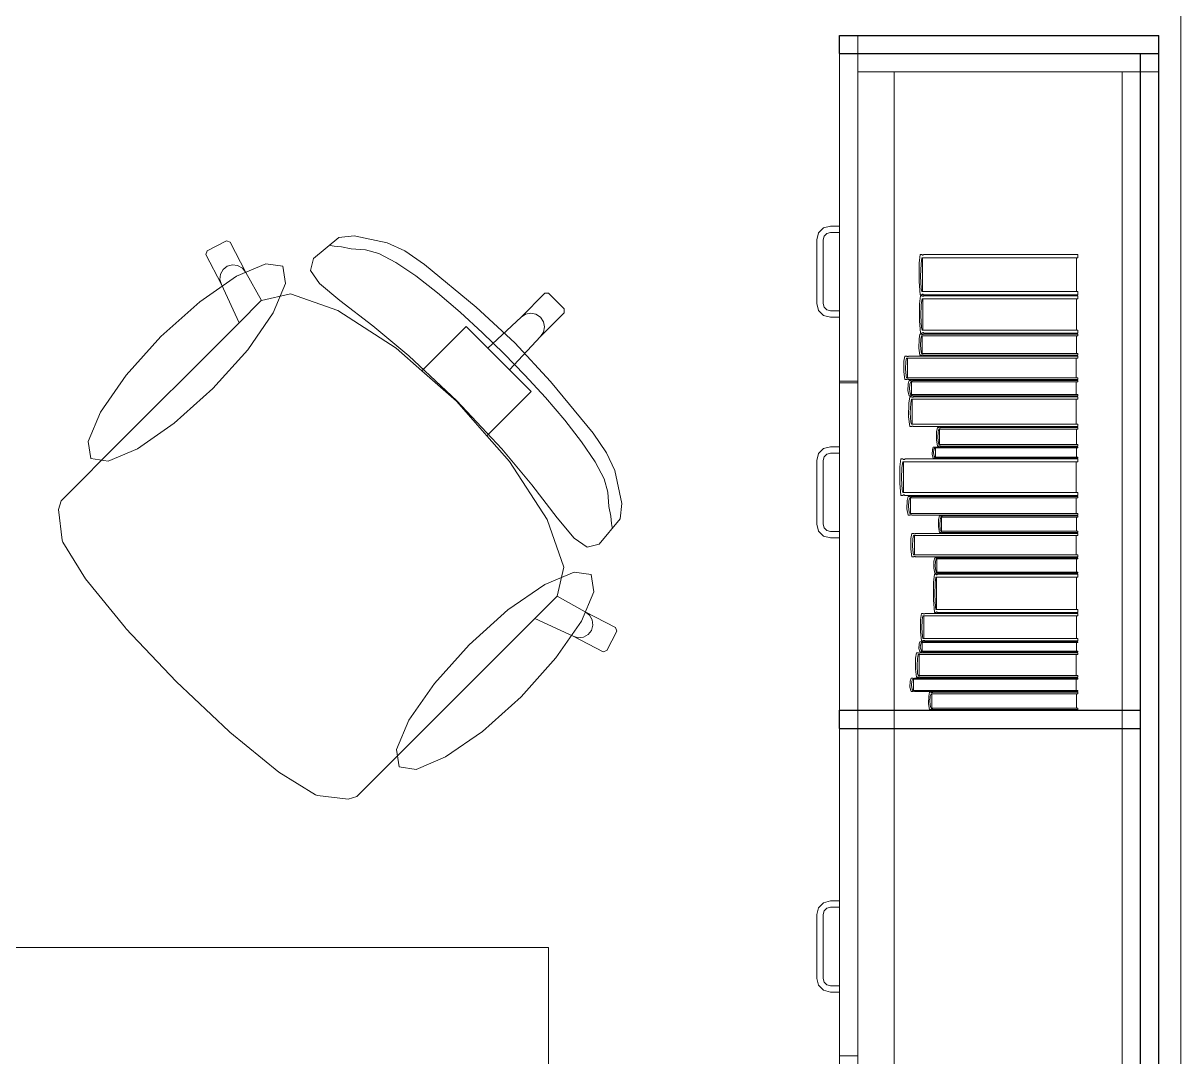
# Model space of a CAD drawing. Header units: inches. Extents: x -38 to 5698, y -33 to 92.
# Drawn here: x 210.85 to 212.12, y 8.672 to 9.805 of the extents above; entities that cross this region are included whole.
import ezdxf

# ---------------------------------------------------------------- set-up
doc = ezdxf.new("R2010")
doc.units = ezdxf.units.IN
doc.header["$MEASUREMENT"] = 0
doc.set_wipeout_variables(frame=1)
doc.linetypes.add('Wipeout_Contour', pattern=[1, 0, -1])
doc.layers.add('02 _ ARQ _ ZON _ Espacio.3D', color=7, linetype='Continuous')
doc.layers.add('Interior - Mobiliario', color=7, linetype='Continuous')

msp = doc.modelspace()

# ---------------------------------------------------------------- linework, layer by layer
at = {"layer": '02 _ ARQ _ ZON _ Espacio.3D', "color": 254, "linetype": 'Continuous', "lineweight": 0, "flags": 128}
msp.add_lwpolyline([(208.57, 16.1), (208.07, 16.1), (208.07, 17.35), (205.07, 17.35), (205.07, 6.45), (207.5227, 6.4503), (207.5227, 7.7), (207.7527, 7.7), (208.07, 7.7), (208.07, 8.1), (208.57, 8.1), (208.57, 7.2), (207.6661, 7.2), (207.6661, 6.45), (212.1198, 6.45), (212.1198, 7.7005), (212.1198, 17.3498), (208.97, 17.3498), (208.97, 16.9001), (208.57, 16.9)], close=True, dxfattribs=at)
at = {"layer": 'Interior - Mobiliario', "color": 175, "linetype": 'Continuous', "lineweight": 13}
for p, q in [((212.0756, 9.7719), (211.7656, 9.7719)), ((211.7656, 9.7719), (211.7656, 8.3119)), ((212.0756, 8.3119), (212.0756, 9.7719)), ((211.8056, 9.7519), (211.7656, 9.7519)), ((212.0556, 9.7519), (211.8056, 9.7519)), ((211.1966, 9.5704), (211.2134, 9.5723)), ((211.2134, 9.5723), (211.2495, 9.5645)), ((211.7206, 9.5679), (211.7226, 9.5754)), ((211.7226, 9.5754), (211.7281, 9.5809)), ((211.7286, 9.5719), (211.7276, 9.5679)), ((211.7281, 9.5809), (211.7356, 9.5829)), ((211.7316, 9.5748), (211.7286, 9.5719)), ((211.7356, 9.5759), (211.7316, 9.5748)), ((211.7356, 9.5829), (211.7456, 9.5829)), ((211.7456, 9.5759), (211.7356, 9.5759)), ((211.7456, 9.5829), (211.7456, 9.5759)), ((211.052, 9.5558), (211.0734, 9.5666)), ((211.0734, 9.5666), (211.0774, 9.5652)), ((211.0774, 9.5652), (211.0944, 9.5321)), ((211.1688, 9.5472), (211.1966, 9.5704)), ((211.1914, 9.5608), (211.1869, 9.5616)), ((211.1994, 9.56), (211.1914, 9.5608)), ((211.2102, 9.558), (211.1994, 9.56)), ((211.2495, 9.5645), (211.2688, 9.5556)), ((211.7206, 9.4979), (211.7206, 9.5679)), ((211.7276, 9.5679), (211.7276, 9.4979)), ((211.0507, 9.5517), (211.052, 9.5558)), ((211.0677, 9.5186), (211.0507, 9.5517)), ((211.1654, 9.5343), (211.1688, 9.5472)), ((211.2256, 9.5568), (211.2102, 9.558)), ((211.2403, 9.5529), (211.2256, 9.5568)), ((211.2591, 9.5429), (211.2403, 9.5529)), ((211.2688, 9.5556), (211.2905, 9.5407)), ((211.834, 9.5516), (211.833, 9.542)), ((211.8358, 9.5516), (211.834, 9.5516)), ((211.8349, 9.5415), (211.8357, 9.5481)), ((211.8357, 9.5481), (212.0069, 9.5481)), ((211.8359, 9.5515), (211.8358, 9.5516)), ((211.8361, 9.5512), (211.8359, 9.5515)), ((211.8364, 9.551), (211.8361, 9.5512)), ((211.8366, 9.5509), (211.8364, 9.551)), ((211.8365, 9.5481), (211.8365, 9.511)), ((211.8369, 9.5509), (211.8366, 9.5509)), ((211.8371, 9.551), (211.8369, 9.5509)), ((211.8374, 9.5512), (211.8371, 9.551)), ((211.8376, 9.5514), (211.8374, 9.5512)), ((211.8377, 9.5516), (211.8376, 9.5514)), ((212.0069, 9.5516), (211.8377, 9.5516)), ((212.0052, 9.511), (212.0052, 9.5481)), ((212.0069, 9.5481), (212.0069, 9.5516)), ((211.0667, 9.5301), (211.0696, 9.5352)), ((211.0696, 9.5352), (211.0742, 9.5388)), ((211.0742, 9.5388), (211.0798, 9.5404)), ((211.0798, 9.5404), (211.0856, 9.5396)), ((211.0856, 9.5396), (211.0908, 9.5368)), ((211.0908, 9.5368), (211.0944, 9.5321)), ((211.1754, 9.52), (211.1654, 9.5343)), ((211.281, 9.5281), (211.2591, 9.5429)), ((211.2905, 9.5407), (211.3472, 9.4938)), ((211.833, 9.542), (211.8328, 9.5222)), ((211.8344, 9.5279), (211.8349, 9.5415)), ((211.0661, 9.5243), (211.0667, 9.5301)), ((211.0677, 9.5186), (211.0661, 9.5243)), ((211.0944, 9.5321), (211.1117, 9.5011)), ((211.3048, 9.5095), (211.281, 9.5281)), ((211.8328, 9.5222), (211.834, 9.5075)), ((211.8352, 9.5143), (211.8344, 9.5279)), ((211.0873, 9.4769), (211.0677, 9.5186)), ((211.1117, 9.5011), (211.1437, 9.5086)), ((211.1437, 9.5086), (211.1956, 9.4902)), ((211.1977, 9.5014), (211.1754, 9.52)), ((211.3295, 9.4883), (211.3048, 9.5095)), ((211.3963, 9.483), (211.4224, 9.5091)), ((211.4224, 9.5091), (211.4266, 9.5091)), ((211.4266, 9.5091), (211.4352, 9.5005)), ((211.8357, 9.511), (211.8352, 9.5143)), ((212.0069, 9.511), (211.8357, 9.511)), ((211.836, 9.5077), (211.8362, 9.5079)), ((211.8362, 9.5079), (211.8364, 9.5081)), ((211.8364, 9.5081), (211.8367, 9.5082)), ((211.8367, 9.5082), (211.8369, 9.5082)), ((211.8369, 9.5082), (211.8372, 9.5081)), ((211.8372, 9.5081), (211.8374, 9.5079)), ((211.8374, 9.5079), (211.8377, 9.5076)), ((212.0069, 9.5075), (212.0069, 9.511)), ((211.1115, 9.5011), (211.0873, 9.4769)), ((211.1115, 9.5011), (211.1117, 9.5011)), ((211.2338, 9.4735), (211.1977, 9.5014)), ((211.4437, 9.492), (211.4352, 9.5005)), ((211.7226, 9.4904), (211.7206, 9.4979)), ((211.7276, 9.4979), (211.7286, 9.4939)), ((211.8334, 9.4974), (211.8331, 9.479)), ((211.8343, 9.5065), (211.8334, 9.4974)), ((211.834, 9.5075), (211.8358, 9.5075)), ((211.8362, 9.5065), (211.8343, 9.5065)), ((211.8348, 9.4843), (211.8352, 9.497)), ((211.8352, 9.497), (211.836, 9.5032)), ((211.8358, 9.5075), (211.836, 9.5077)), ((211.836, 9.5032), (212.0069, 9.5032)), ((211.8363, 9.5063), (211.8362, 9.5065)), ((211.8365, 9.506), (211.8363, 9.5063)), ((211.8367, 9.5059), (211.8365, 9.506)), ((211.837, 9.5058), (211.8367, 9.5059)), ((211.8369, 9.5032), (211.8369, 9.4686)), ((211.8372, 9.5058), (211.837, 9.5058)), ((211.8375, 9.5058), (211.8372, 9.5058)), ((211.8377, 9.506), (211.8375, 9.5058)), ((211.8377, 9.5076), (211.8377, 9.5075)), ((211.8377, 9.5075), (212.0069, 9.5075)), ((211.8379, 9.5062), (211.8377, 9.506)), ((211.8381, 9.5065), (211.8379, 9.5062)), ((212.0069, 9.5065), (211.8381, 9.5065)), ((212.0052, 9.4686), (212.0052, 9.5032)), ((212.0069, 9.5032), (212.0069, 9.5065)), ((211.1956, 9.4902), (211.2595, 9.4489)), ((211.3542, 9.4658), (211.3295, 9.4883)), ((211.3472, 9.4938), (211.3894, 9.4547)), ((211.3598, 9.449), (211.3963, 9.483)), ((211.3963, 9.483), (211.4012, 9.4862)), ((211.4012, 9.4862), (211.4069, 9.4873)), ((211.4069, 9.4873), (211.4127, 9.4862)), ((211.4127, 9.4862), (211.4175, 9.4829)), ((211.4208, 9.478), (211.4175, 9.4829)), ((211.4176, 9.4616), (211.4437, 9.4877)), ((211.4437, 9.4877), (211.4437, 9.492)), ((211.7281, 9.4849), (211.7226, 9.4904)), ((211.7356, 9.4829), (211.7281, 9.4849)), ((211.7286, 9.4939), (211.7316, 9.491)), ((211.7316, 9.491), (211.7356, 9.4899)), ((211.7356, 9.4899), (211.7456, 9.4899)), ((211.7456, 9.4829), (211.7356, 9.4829)), ((211.7456, 9.4899), (211.7456, 9.4829)), ((211.8355, 9.4717), (211.8348, 9.4843)), ((210.9394, 9.329), (211.0873, 9.4769)), ((211.2732, 9.4407), (211.2338, 9.4735)), ((211.315, 9.4515), (211.3361, 9.4726)), ((211.3361, 9.4726), (211.3598, 9.449)), ((211.422, 9.4722), (211.4208, 9.478)), ((211.4209, 9.4665), (211.422, 9.4722)), ((211.8331, 9.479), (211.8343, 9.4653)), ((211.836, 9.4686), (211.8355, 9.4717)), ((211.3776, 9.443), (211.3542, 9.4658)), ((211.3837, 9.4251), (211.4176, 9.4616)), ((211.4176, 9.4616), (211.4209, 9.4665)), ((211.8328, 9.4592), (211.8325, 9.4489)), ((211.8337, 9.4643), (211.8328, 9.4592)), ((211.8356, 9.4643), (211.8337, 9.4643)), ((211.8342, 9.4519), (211.8346, 9.459)), ((211.8343, 9.4653), (211.8362, 9.4653)), ((211.8346, 9.459), (211.8354, 9.4625)), ((211.8354, 9.4625), (212.0069, 9.4625)), ((211.8357, 9.4642), (211.8356, 9.4643)), ((211.8359, 9.4641), (211.8357, 9.4642)), ((211.8361, 9.464), (211.8359, 9.4641)), ((212.0069, 9.4686), (211.836, 9.4686)), ((211.8364, 9.4639), (211.8361, 9.464)), ((211.8362, 9.4653), (211.8363, 9.4655)), ((211.8363, 9.4655), (211.8365, 9.4658)), ((211.8363, 9.4625), (211.8363, 9.4431)), ((211.8367, 9.4639), (211.8364, 9.4639)), ((211.8365, 9.4658), (211.8368, 9.4659)), ((211.8369, 9.464), (211.8367, 9.4639)), ((211.8368, 9.4659), (211.837, 9.466)), ((211.8371, 9.464), (211.8369, 9.464)), ((211.837, 9.466), (211.8373, 9.466)), ((211.8374, 9.4642), (211.8371, 9.464)), ((211.8373, 9.466), (211.8375, 9.4659)), ((211.8375, 9.4643), (211.8374, 9.4642)), ((211.8375, 9.4659), (211.8378, 9.4657)), ((212.0069, 9.4643), (211.8375, 9.4643)), ((211.8378, 9.4657), (211.838, 9.4655)), ((211.838, 9.4655), (211.8381, 9.4653)), ((211.8381, 9.4653), (212.0069, 9.4653)), ((212.0052, 9.4431), (212.0052, 9.4625)), ((212.0069, 9.4653), (212.0069, 9.4686)), ((212.0069, 9.4625), (212.0069, 9.4643)), ((211.2595, 9.4489), (211.2876, 9.4241)), ((211.2876, 9.4241), (211.315, 9.4515)), ((211.3598, 9.449), (211.3717, 9.4371)), ((211.4285, 9.4125), (211.3894, 9.4547)), ((211.8325, 9.4489), (211.8337, 9.4412)), ((211.8349, 9.4448), (211.8342, 9.4519)), ((211.8354, 9.4431), (211.8349, 9.4448)), ((211.3259, 9.3913), (211.2732, 9.4407)), ((211.3837, 9.4251), (211.3717, 9.4371)), ((211.3776, 9.443), (211.4004, 9.4195)), ((211.8162, 9.4346), (211.8159, 9.4231)), ((211.8172, 9.4402), (211.8162, 9.4346)), ((211.8193, 9.4402), (211.8172, 9.4402)), ((211.8178, 9.4264), (211.8182, 9.4343)), ((211.8182, 9.4343), (211.8191, 9.4381)), ((211.8191, 9.4381), (212.0069, 9.4381)), ((211.8194, 9.4401), (211.8193, 9.4402)), ((211.8196, 9.44), (211.8194, 9.4401)), ((211.8199, 9.4398), (211.8196, 9.44)), ((211.8202, 9.4398), (211.8199, 9.4398)), ((211.8201, 9.4381), (211.8201, 9.4165)), ((211.8204, 9.4398), (211.8202, 9.4398)), ((211.8207, 9.4398), (211.8204, 9.4398)), ((211.821, 9.4399), (211.8207, 9.4398)), ((211.8212, 9.4401), (211.821, 9.4399)), ((211.8214, 9.4402), (211.8212, 9.4401)), ((212.0069, 9.4402), (211.8214, 9.4402)), ((211.8337, 9.4412), (211.8356, 9.4412)), ((212.0069, 9.4431), (211.8354, 9.4431)), ((211.8356, 9.4412), (211.8357, 9.4413)), ((211.8357, 9.4413), (211.836, 9.4415)), ((211.836, 9.4415), (211.8362, 9.4416)), ((211.8362, 9.4416), (211.8365, 9.4416)), ((211.8365, 9.4416), (211.8367, 9.4416)), ((211.8367, 9.4416), (211.837, 9.4415)), ((211.837, 9.4415), (211.8372, 9.4414)), ((211.8372, 9.4414), (211.8374, 9.4413)), ((211.8374, 9.4413), (211.8375, 9.4412)), ((211.8375, 9.4412), (212.0069, 9.4412)), ((212.005, 9.4165), (212.005, 9.4381)), ((212.0069, 9.4412), (212.0069, 9.4431)), ((212.0069, 9.4381), (212.0069, 9.4402)), ((211.2876, 9.4241), (211.3255, 9.3908)), ((211.4073, 9.4015), (211.3837, 9.4251)), ((211.4004, 9.4195), (211.423, 9.3949)), ((211.8159, 9.4231), (211.8172, 9.4145)), ((211.8186, 9.4185), (211.8178, 9.4264)), ((211.4753, 9.3558), (211.4285, 9.4125)), ((211.7456, 9.4129), (211.7656, 9.4129)), ((211.7456, 9.4109), (211.7656, 9.4109)), ((211.8172, 9.4145), (211.8193, 9.4145)), ((211.8191, 9.4165), (211.8186, 9.4185)), ((212.0069, 9.4165), (211.8191, 9.4165)), ((211.8193, 9.4145), (211.8194, 9.4146)), ((211.8194, 9.4146), (211.8197, 9.4148)), ((211.8197, 9.4148), (211.8199, 9.4149)), ((211.8199, 9.4149), (211.8202, 9.4149)), ((211.8202, 9.4149), (211.8205, 9.4149)), ((211.8205, 9.4149), (211.8208, 9.4148)), ((211.8207, 9.4098), (211.8205, 9.4023)), ((211.8218, 9.4135), (211.8207, 9.4098)), ((211.8208, 9.4148), (211.821, 9.4147)), ((211.821, 9.4147), (211.8213, 9.4146)), ((211.8213, 9.4146), (211.8214, 9.4145)), ((211.8214, 9.4145), (212.0069, 9.4145)), ((211.8238, 9.4135), (211.8218, 9.4135)), ((211.8223, 9.4045), (211.8228, 9.4096)), ((211.8228, 9.4096), (211.8236, 9.4121)), ((211.8236, 9.4121), (212.0069, 9.4121)), ((211.8239, 9.4134), (211.8238, 9.4135)), ((211.8241, 9.4133), (211.8239, 9.4134)), ((211.8244, 9.4132), (211.8241, 9.4133)), ((211.8246, 9.4132), (211.8244, 9.4132)), ((211.8245, 9.4121), (211.8245, 9.398)), ((211.8249, 9.4132), (211.8246, 9.4132)), ((211.8252, 9.4132), (211.8249, 9.4132)), ((211.8254, 9.4133), (211.8252, 9.4132)), ((211.8257, 9.4134), (211.8254, 9.4133)), ((211.8258, 9.4135), (211.8257, 9.4134)), ((212.0069, 9.4135), (211.8258, 9.4135)), ((212.0051, 9.398), (212.0051, 9.4121)), ((212.0069, 9.4145), (212.0069, 9.4165)), ((212.0069, 9.4121), (212.0069, 9.4135)), ((211.3861, 9.3803), (211.4073, 9.4015)), ((211.423, 9.3949), (211.4442, 9.3701)), ((211.8205, 9.4023), (211.8218, 9.3967)), ((211.8226, 9.3957), (211.8216, 9.3885)), ((211.8218, 9.3967), (211.8238, 9.3967)), ((211.8231, 9.3993), (211.8223, 9.4045)), ((211.8246, 9.3957), (211.8226, 9.3957)), ((211.8236, 9.398), (211.8231, 9.3993)), ((212.0069, 9.398), (211.8236, 9.398)), ((211.8238, 9.3967), (211.8239, 9.3968)), ((211.8239, 9.3968), (211.8242, 9.3969)), ((211.8242, 9.3969), (211.8244, 9.397)), ((211.8244, 9.397), (211.8247, 9.397)), ((211.8247, 9.3956), (211.8246, 9.3957)), ((211.8247, 9.397), (211.825, 9.397)), ((211.8249, 9.3954), (211.8247, 9.3956)), ((211.8252, 9.3952), (211.8249, 9.3954)), ((211.825, 9.397), (211.8252, 9.3969)), ((211.8252, 9.3969), (211.8255, 9.3969)), ((211.8254, 9.3952), (211.8252, 9.3952)), ((211.8257, 9.3952), (211.8254, 9.3952)), ((211.8255, 9.3969), (211.8257, 9.3968)), ((211.8257, 9.3968), (211.8258, 9.3967)), ((211.826, 9.3952), (211.8257, 9.3952)), ((211.8258, 9.3967), (212.0069, 9.3967)), ((211.8262, 9.3953), (211.826, 9.3952)), ((211.8265, 9.3955), (211.8262, 9.3953)), ((211.8266, 9.3957), (211.8265, 9.3955)), ((212.0069, 9.3957), (211.8266, 9.3957)), ((212.0069, 9.3967), (212.0069, 9.398)), ((212.0069, 9.3931), (212.0069, 9.3957)), ((211.3588, 9.353), (211.3255, 9.3908)), ((211.3259, 9.3913), (211.3754, 9.3385)), ((211.8216, 9.3885), (211.8213, 9.3738)), ((211.8231, 9.3781), (211.8236, 9.3882)), ((211.8236, 9.3882), (211.8244, 9.3931)), ((211.8244, 9.3931), (212.0069, 9.3931)), ((211.8253, 9.3931), (211.8253, 9.3655)), ((212.0051, 9.3655), (212.0051, 9.3931)), ((211.3588, 9.353), (211.3861, 9.3803)), ((211.4442, 9.3701), (211.4627, 9.3463)), ((211.8213, 9.3738), (211.8226, 9.3629)), ((211.8239, 9.368), (211.8231, 9.3781)), ((211.4902, 9.3341), (211.4753, 9.3558)), ((211.8226, 9.3629), (211.8246, 9.3629)), ((211.8244, 9.3655), (211.8239, 9.368)), ((212.0069, 9.3655), (211.8244, 9.3655)), ((211.8246, 9.3629), (211.8247, 9.3631)), ((211.8247, 9.3631), (211.825, 9.3633)), ((211.825, 9.3633), (211.8252, 9.3634)), ((211.8252, 9.3634), (211.8255, 9.3635)), ((211.8255, 9.3635), (211.8258, 9.3634)), ((211.8258, 9.3634), (211.826, 9.3634)), ((211.826, 9.3634), (211.8263, 9.3632)), ((211.8263, 9.3632), (211.8265, 9.363)), ((211.8265, 9.363), (211.8266, 9.3629)), ((211.8266, 9.3629), (212.0069, 9.3629)), ((211.852, 9.3574), (211.8518, 9.3483)), ((211.8528, 9.3619), (211.852, 9.3574)), ((211.8545, 9.3619), (211.8528, 9.3619)), ((211.8532, 9.3509), (211.8536, 9.3572)), ((211.8536, 9.3572), (211.8543, 9.3603)), ((211.8543, 9.3603), (212.0069, 9.3603)), ((211.8546, 9.3618), (211.8545, 9.3619)), ((211.8548, 9.3617), (211.8546, 9.3618)), ((211.855, 9.3616), (211.8548, 9.3617)), ((211.8552, 9.3616), (211.855, 9.3616)), ((211.8551, 9.3603), (211.8551, 9.3432)), ((211.8554, 9.3616), (211.8552, 9.3616)), ((211.8556, 9.3616), (211.8554, 9.3616)), ((211.8559, 9.3617), (211.8556, 9.3616)), ((211.8561, 9.3618), (211.8559, 9.3617)), ((211.8562, 9.3619), (211.8561, 9.3618)), ((212.0069, 9.3619), (211.8562, 9.3619)), ((212.0054, 9.3432), (212.0054, 9.3603)), ((212.0069, 9.3629), (212.0069, 9.3655)), ((212.0069, 9.3603), (212.0069, 9.3619)), ((211.3835, 9.3248), (211.3588, 9.353)), ((211.4627, 9.3463), (211.4776, 9.3245)), ((211.8518, 9.3483), (211.8528, 9.3415)), ((211.8539, 9.3447), (211.8532, 9.3509)), ((211.8543, 9.3432), (211.8539, 9.3447)), ((212.0069, 9.3432), (211.8543, 9.3432)), ((212.0069, 9.3415), (212.0069, 9.3432)), ((211.3754, 9.3385), (211.4081, 9.2992)), ((211.4992, 9.3149), (211.4902, 9.3341)), ((211.7226, 9.3334), (211.7206, 9.3259)), ((211.7281, 9.3389), (211.7226, 9.3334)), ((211.7356, 9.3409), (211.7281, 9.3389)), ((211.7286, 9.3299), (211.7316, 9.3328)), ((211.7316, 9.3328), (211.7356, 9.3339)), ((211.7456, 9.3409), (211.7356, 9.3409)), ((211.7356, 9.3339), (211.7456, 9.3339)), ((211.7456, 9.3339), (211.7456, 9.3409)), ((211.8474, 9.3379), (211.8472, 9.3325)), ((211.8472, 9.3325), (211.8483, 9.3285)), ((211.8483, 9.3405), (211.8474, 9.3379)), ((211.85, 9.3405), (211.8483, 9.3405)), ((211.8487, 9.3341), (211.8491, 9.3378)), ((211.8494, 9.3304), (211.8487, 9.3341)), ((211.8491, 9.3378), (211.8499, 9.3396)), ((211.8499, 9.3294), (211.8494, 9.3304)), ((211.8499, 9.3396), (212.0069, 9.3396)), ((211.8501, 9.3405), (211.85, 9.3405)), ((211.8503, 9.3404), (211.8501, 9.3405)), ((211.8505, 9.3404), (211.8503, 9.3404)), ((211.8508, 9.3403), (211.8505, 9.3404)), ((211.8507, 9.3396), (211.8507, 9.3294)), ((211.851, 9.3403), (211.8508, 9.3403)), ((211.8512, 9.3403), (211.851, 9.3403)), ((211.8514, 9.3404), (211.8512, 9.3403)), ((211.8516, 9.3405), (211.8514, 9.3404)), ((211.8518, 9.3405), (211.8516, 9.3405)), ((212.0069, 9.3405), (211.8518, 9.3405)), ((211.8528, 9.3415), (211.8545, 9.3415)), ((211.8545, 9.3415), (211.8546, 9.3416)), ((211.8546, 9.3416), (211.8548, 9.3418)), ((211.8548, 9.3418), (211.855, 9.3418)), ((211.855, 9.3418), (211.8552, 9.3419)), ((211.8552, 9.3419), (211.8555, 9.3419)), ((211.8555, 9.3419), (211.8557, 9.3418)), ((211.8557, 9.3418), (211.8559, 9.3417)), ((211.8559, 9.3417), (211.8561, 9.3416)), ((211.8561, 9.3416), (211.8562, 9.3415)), ((211.8562, 9.3415), (212.0069, 9.3415)), ((212.0053, 9.3294), (212.0053, 9.3396)), ((212.0069, 9.3396), (212.0069, 9.3405)), ((210.9139, 9.3035), (210.9394, 9.329)), ((211.4249, 9.261), (211.3835, 9.3248)), ((211.4776, 9.3245), (211.4876, 9.3057)), ((211.7206, 9.3259), (211.7206, 9.2559)), ((211.7276, 9.3259), (211.7286, 9.3299)), ((211.7276, 9.2559), (211.7276, 9.3259)), ((211.8118, 9.3187), (211.8116, 9.3008)), ((211.8129, 9.3275), (211.8118, 9.3187)), ((211.815, 9.3275), (211.8129, 9.3275)), ((211.8135, 9.306), (211.814, 9.3183)), ((211.814, 9.3183), (211.8148, 9.3243)), ((211.8148, 9.3243), (212.0069, 9.3243)), ((211.8151, 9.3273), (211.815, 9.3275)), ((211.8154, 9.3271), (211.8151, 9.3273)), ((211.8156, 9.3269), (211.8154, 9.3271)), ((211.8159, 9.3268), (211.8156, 9.3269)), ((211.8158, 9.3243), (211.8158, 9.2906)), ((211.8162, 9.3268), (211.8159, 9.3268)), ((211.8165, 9.3269), (211.8162, 9.3268)), ((211.8168, 9.327), (211.8165, 9.3269)), ((211.817, 9.3273), (211.8168, 9.327)), ((211.8172, 9.3275), (211.817, 9.3273)), ((212.0069, 9.3275), (211.8172, 9.3275)), ((211.8483, 9.3285), (211.85, 9.3285)), ((212.0069, 9.3294), (211.8499, 9.3294)), ((211.85, 9.3285), (211.8501, 9.3286)), ((211.8501, 9.3286), (211.8504, 9.3286)), ((211.8504, 9.3286), (211.8506, 9.3287)), ((211.8506, 9.3287), (211.8508, 9.3287)), ((211.8508, 9.3287), (211.851, 9.3287)), ((211.851, 9.3287), (211.8513, 9.3287)), ((211.8513, 9.3287), (211.8515, 9.3286)), ((211.8515, 9.3286), (211.8517, 9.3285)), ((211.8517, 9.3285), (211.8518, 9.3285)), ((211.8518, 9.3285), (212.0069, 9.3285)), ((212.005, 9.2906), (212.005, 9.3243)), ((212.0069, 9.3285), (212.0069, 9.3294)), ((212.0069, 9.3243), (212.0069, 9.3275)), ((211.4876, 9.3057), (211.4915, 9.2909)), ((211.507, 9.2788), (211.4992, 9.3149)), ((211.8143, 9.2937), (211.8135, 9.306)), ((210.892, 9.2815), (210.9139, 9.3035)), ((211.4081, 9.2992), (211.436, 9.263)), ((211.8116, 9.3008), (211.8129, 9.2874)), ((211.8148, 9.2906), (211.8143, 9.2937)), ((210.8891, 9.2722), (210.892, 9.2815)), ((211.4915, 9.2909), (211.4926, 9.2755)), ((211.8129, 9.2874), (211.815, 9.2874)), ((212.0069, 9.2906), (211.8148, 9.2906)), ((211.815, 9.2874), (211.8152, 9.2876)), ((211.8152, 9.2876), (211.8154, 9.2879)), ((211.8154, 9.2879), (211.8157, 9.288)), ((211.8157, 9.288), (211.816, 9.2881)), ((211.816, 9.2881), (211.8163, 9.2881)), ((211.8163, 9.2881), (211.8165, 9.288)), ((211.8165, 9.288), (211.8168, 9.2878)), ((211.8168, 9.2878), (211.8171, 9.2876)), ((211.8171, 9.2876), (211.8172, 9.2874)), ((211.8172, 9.2874), (212.0069, 9.2874)), ((211.8197, 9.2819), (211.8194, 9.2728)), ((211.8207, 9.2864), (211.8197, 9.2819)), ((211.8227, 9.2864), (211.8207, 9.2864)), ((211.8212, 9.2754), (211.8217, 9.2817)), ((211.8217, 9.2817), (211.8225, 9.2848)), ((211.8225, 9.2848), (212.0069, 9.2848)), ((211.8228, 9.2864), (211.8227, 9.2864)), ((211.823, 9.2862), (211.8228, 9.2864)), ((211.8233, 9.2861), (211.823, 9.2862)), ((211.8236, 9.2861), (211.8233, 9.2861)), ((211.8235, 9.2848), (211.8235, 9.2676)), ((211.8238, 9.2861), (211.8236, 9.2861)), ((211.8241, 9.2861), (211.8238, 9.2861)), ((211.8244, 9.2862), (211.8241, 9.2861)), ((211.8246, 9.2863), (211.8244, 9.2862)), ((211.8248, 9.2864), (211.8246, 9.2863)), ((212.0069, 9.2864), (211.8248, 9.2864)), ((212.0051, 9.2676), (212.0051, 9.2848)), ((212.0069, 9.2874), (212.0069, 9.2906)), ((212.0069, 9.2848), (212.0069, 9.2864)), ((210.8931, 9.2383), (210.8891, 9.2722)), ((211.4926, 9.2755), (211.4946, 9.2648)), ((211.5051, 9.262), (211.507, 9.2788)), ((211.8194, 9.2728), (211.8207, 9.266)), ((211.822, 9.2692), (211.8212, 9.2754)), ((211.8225, 9.2676), (211.822, 9.2692)), ((212.0069, 9.2676), (211.8225, 9.2676)), ((212.0069, 9.266), (212.0069, 9.2676)), ((211.4432, 9.209), (211.4249, 9.261)), ((211.436, 9.263), (211.4546, 9.2407)), ((211.4819, 9.2341), (211.5051, 9.262)), ((211.4946, 9.2648), (211.4954, 9.2567)), ((211.4954, 9.2567), (211.4962, 9.2522)), ((211.7206, 9.2559), (211.7226, 9.2484)), ((211.7286, 9.2519), (211.7276, 9.2559)), ((211.8207, 9.266), (211.8227, 9.266)), ((211.8227, 9.266), (211.8229, 9.2661)), ((211.8229, 9.2661), (211.8231, 9.2662)), ((211.8231, 9.2662), (211.8234, 9.2663)), ((211.8234, 9.2663), (211.8236, 9.2663)), ((211.8236, 9.2663), (211.8239, 9.2663)), ((211.8239, 9.2663), (211.8242, 9.2663)), ((211.8242, 9.2663), (211.8244, 9.2662)), ((211.8244, 9.2662), (211.8247, 9.2661)), ((211.8247, 9.2661), (211.8248, 9.266)), ((211.8248, 9.266), (212.0069, 9.266)), ((211.8541, 9.261), (211.8539, 9.2529)), ((211.855, 9.265), (211.8541, 9.261)), ((211.8566, 9.265), (211.855, 9.265)), ((211.8554, 9.2552), (211.8558, 9.2608)), ((211.856, 9.2496), (211.8554, 9.2552)), ((211.8558, 9.2608), (211.8565, 9.2635)), ((211.8565, 9.2635), (212.0069, 9.2635)), ((211.8567, 9.2649), (211.8566, 9.265)), ((211.8569, 9.2648), (211.8567, 9.2649)), ((211.8571, 9.2647), (211.8569, 9.2648)), ((211.8573, 9.2647), (211.8571, 9.2647)), ((211.8572, 9.2635), (211.8572, 9.2482)), ((211.8575, 9.2647), (211.8573, 9.2647)), ((211.8578, 9.2647), (211.8575, 9.2647)), ((211.858, 9.2648), (211.8578, 9.2647)), ((211.8582, 9.2649), (211.858, 9.2648)), ((211.8583, 9.265), (211.8582, 9.2649)), ((212.0069, 9.265), (211.8583, 9.265)), ((212.0054, 9.2482), (212.0054, 9.2635)), ((212.0069, 9.2635), (212.0069, 9.265)), ((211.7226, 9.2484), (211.7281, 9.2429)), ((211.7281, 9.2429), (211.7356, 9.2409)), ((211.7316, 9.249), (211.7286, 9.2519)), ((211.7356, 9.2479), (211.7316, 9.249)), ((211.7456, 9.2479), (211.7356, 9.2479)), ((211.7456, 9.2409), (211.7456, 9.2479)), ((211.8249, 9.2458), (211.8239, 9.2402)), ((211.8269, 9.2458), (211.8249, 9.2458)), ((211.8259, 9.2399), (211.8267, 9.2437)), ((211.8267, 9.2437), (212.0069, 9.2437)), ((211.827, 9.2457), (211.8269, 9.2458)), ((211.8272, 9.2455), (211.827, 9.2457)), ((211.8275, 9.2454), (211.8272, 9.2455)), ((211.8278, 9.2454), (211.8275, 9.2454)), ((211.8277, 9.2437), (211.8277, 9.2222)), ((211.828, 9.2454), (211.8278, 9.2454)), ((211.8283, 9.2454), (211.828, 9.2454)), ((211.8285, 9.2455), (211.8283, 9.2454)), ((211.8288, 9.2457), (211.8285, 9.2455)), ((211.8289, 9.2458), (211.8288, 9.2457)), ((212.0069, 9.2458), (211.8289, 9.2458)), ((211.8539, 9.2529), (211.855, 9.2468)), ((211.855, 9.2468), (211.8566, 9.2468)), ((211.8565, 9.2482), (211.856, 9.2496)), ((212.0069, 9.2482), (211.8565, 9.2482)), ((211.8566, 9.2468), (211.8567, 9.2469)), ((211.8567, 9.2469), (211.8569, 9.247)), ((211.8569, 9.247), (211.8571, 9.2471)), ((211.8571, 9.2471), (211.8574, 9.2471)), ((211.8574, 9.2471), (211.8576, 9.2471)), ((211.8576, 9.2471), (211.8578, 9.247)), ((211.8578, 9.247), (211.858, 9.247)), ((211.858, 9.247), (211.8582, 9.2469)), ((211.8582, 9.2469), (211.8583, 9.2468)), ((211.8583, 9.2468), (212.0069, 9.2468)), ((212.0051, 9.2222), (212.0051, 9.2437)), ((212.0069, 9.2468), (212.0069, 9.2482)), ((212.0069, 9.2437), (212.0069, 9.2458)), ((210.894, 9.2362), (210.8931, 9.2383)), ((210.9189, 9.1962), (210.894, 9.2362)), ((211.4546, 9.2407), (211.469, 9.2307)), ((211.469, 9.2307), (211.4819, 9.2341)), ((211.7356, 9.2409), (211.7456, 9.2409)), ((211.8239, 9.2402), (211.8237, 9.2287)), ((211.8237, 9.2287), (211.8249, 9.2201)), ((211.8255, 9.232), (211.8259, 9.2399)), ((211.8262, 9.2241), (211.8255, 9.232)), ((211.8249, 9.2201), (211.8269, 9.2201)), ((211.8267, 9.2222), (211.8262, 9.2241)), ((212.0069, 9.2222), (211.8267, 9.2222)), ((211.8269, 9.2201), (211.8271, 9.2203)), ((211.8271, 9.2203), (211.8273, 9.2204)), ((211.8273, 9.2204), (211.8275, 9.2205)), ((211.8275, 9.2205), (211.8278, 9.2206)), ((211.8278, 9.2206), (211.8281, 9.2206)), ((211.8281, 9.2206), (211.8283, 9.2205)), ((211.8283, 9.2205), (211.8286, 9.2204)), ((211.8286, 9.2204), (211.8288, 9.2202)), ((211.8288, 9.2202), (211.8289, 9.2201)), ((211.8289, 9.2201), (212.0069, 9.2201)), ((211.8499, 9.2191), (211.849, 9.2154)), ((211.8516, 9.2191), (211.8499, 9.2191)), ((211.8507, 9.2152), (211.8514, 9.2178)), ((211.8514, 9.2178), (212.0069, 9.2178)), ((211.8517, 9.2191), (211.8516, 9.2191)), ((211.8519, 9.219), (211.8517, 9.2191)), ((211.8521, 9.2189), (211.8519, 9.219)), ((211.8523, 9.2189), (211.8521, 9.2189)), ((211.8522, 9.2178), (211.8522, 9.2035)), ((211.8525, 9.2189), (211.8523, 9.2189)), ((211.8528, 9.2189), (211.8525, 9.2189)), ((211.853, 9.2189), (211.8528, 9.2189)), ((211.8532, 9.219), (211.853, 9.2189)), ((211.8533, 9.2191), (211.8532, 9.219)), ((212.0069, 9.2191), (211.8533, 9.2191)), ((212.0053, 9.2035), (212.0053, 9.2178)), ((212.0069, 9.2201), (212.0069, 9.2222)), ((212.0069, 9.2178), (212.0069, 9.2191)), ((211.4358, 9.1771), (211.4432, 9.209)), ((211.849, 9.2154), (211.8488, 9.2078)), ((211.8488, 9.2078), (211.8499, 9.2022)), ((211.8503, 9.21), (211.8507, 9.2152)), ((211.851, 9.2048), (211.8503, 9.21)), ((211.8514, 9.2035), (211.851, 9.2048)), ((212.0069, 9.2035), (211.8514, 9.2035)), ((212.0069, 9.2022), (212.0069, 9.2035)), ((210.9625, 9.1425), (210.9189, 9.1962)), ((211.8486, 9.1919), (211.8484, 9.173)), ((211.8495, 9.2012), (211.8486, 9.1919)), ((211.8512, 9.2012), (211.8495, 9.2012)), ((211.8499, 9.2022), (211.8516, 9.2022)), ((211.8499, 9.1785), (211.8503, 9.1915)), ((211.8503, 9.1915), (211.8511, 9.1978)), ((211.8511, 9.1978), (212.0069, 9.1978)), ((211.8513, 9.201), (211.8512, 9.2012)), ((211.8515, 9.2007), (211.8513, 9.201)), ((211.8517, 9.2006), (211.8515, 9.2007)), ((211.8516, 9.2022), (211.8517, 9.2022)), ((211.8517, 9.2022), (211.8519, 9.2023)), ((211.8519, 9.2005), (211.8517, 9.2006)), ((211.8518, 9.1978), (211.8518, 9.1623)), ((211.8519, 9.2023), (211.8521, 9.2024)), ((211.8522, 9.2004), (211.8519, 9.2005)), ((211.8521, 9.2024), (211.8524, 9.2024)), ((211.8524, 9.2005), (211.8522, 9.2004)), ((211.8524, 9.2024), (211.8526, 9.2024)), ((211.8526, 9.2007), (211.8524, 9.2005)), ((211.8526, 9.2024), (211.8528, 9.2024)), ((211.8528, 9.2009), (211.8526, 9.2007)), ((211.8528, 9.2024), (211.853, 9.2023)), ((211.8529, 9.2012), (211.8528, 9.2009)), ((212.0069, 9.2012), (211.8529, 9.2012)), ((211.853, 9.2023), (211.8532, 9.2022)), ((211.8532, 9.2022), (211.8533, 9.2022)), ((211.8533, 9.2022), (212.0069, 9.2022)), ((212.0053, 9.1623), (212.0053, 9.1978)), ((212.0069, 9.1978), (212.0069, 9.2012)), ((211.8506, 9.1655), (211.8499, 9.1785)), ((211.4357, 9.1768), (211.4115, 9.1526)), ((211.4357, 9.1768), (211.4358, 9.1771)), ((211.4668, 9.1597), (211.4358, 9.1771)), ((211.8484, 9.173), (211.8495, 9.159)), ((211.8511, 9.1623), (211.8506, 9.1655)), ((211.2637, 9.0048), (211.4115, 9.1526)), ((211.4115, 9.1526), (211.4533, 9.133)), ((211.4714, 9.1561), (211.4668, 9.1597)), ((211.4999, 9.1428), (211.4668, 9.1597)), ((211.4743, 9.151), (211.4714, 9.1561)), ((211.8353, 9.158), (211.8344, 9.1514)), ((211.8372, 9.158), (211.8353, 9.158)), ((211.8362, 9.1511), (211.837, 9.1556)), ((211.837, 9.1556), (212.0069, 9.1556)), ((211.8373, 9.1578), (211.8372, 9.158)), ((211.8375, 9.1577), (211.8373, 9.1578)), ((211.8377, 9.1575), (211.8375, 9.1577)), ((211.838, 9.1575), (211.8377, 9.1575)), ((211.8379, 9.1556), (211.8379, 9.1305)), ((211.8382, 9.1575), (211.838, 9.1575)), ((211.8385, 9.1575), (211.8382, 9.1575)), ((211.8387, 9.1576), (211.8385, 9.1575)), ((211.8389, 9.1578), (211.8387, 9.1576)), ((211.8391, 9.158), (211.8389, 9.1578)), ((212.0069, 9.158), (211.8391, 9.158)), ((211.8495, 9.159), (211.8512, 9.159)), ((212.0069, 9.1623), (211.8511, 9.1623)), ((211.8512, 9.159), (211.8513, 9.1592)), ((211.8513, 9.1592), (211.8515, 9.1594)), ((211.8515, 9.1594), (211.8517, 9.1596)), ((211.8517, 9.1596), (211.852, 9.1597)), ((211.852, 9.1597), (211.8522, 9.1597)), ((211.8522, 9.1597), (211.8524, 9.1596)), ((211.8524, 9.1596), (211.8526, 9.1594)), ((211.8526, 9.1594), (211.8528, 9.1591)), ((211.8528, 9.1591), (211.8529, 9.159)), ((211.8529, 9.159), (212.0069, 9.159)), ((212.0052, 9.1305), (212.0052, 9.1556)), ((212.0069, 9.159), (212.0069, 9.1623)), ((212.0069, 9.1556), (212.0069, 9.158)), ((210.9631, 9.1417), (210.9625, 9.1425)), ((211.018, 9.0833), (210.9631, 9.1417)), ((211.4735, 9.1395), (211.475, 9.1451)), ((211.475, 9.1451), (211.4743, 9.151)), ((211.5012, 9.1387), (211.4999, 9.1428)), ((211.8344, 9.1514), (211.8342, 9.1381)), ((211.8358, 9.1419), (211.8362, 9.1511)), ((211.8365, 9.1328), (211.8358, 9.1419)), ((211.4533, 9.133), (211.4589, 9.1314)), ((211.4533, 9.133), (211.4864, 9.1161)), ((211.4589, 9.1314), (211.4647, 9.1321)), ((211.4647, 9.1321), (211.4698, 9.1349)), ((211.4698, 9.1349), (211.4735, 9.1395)), ((211.4904, 9.1174), (211.5012, 9.1387)), ((211.8336, 9.1271), (211.8327, 9.1247)), ((211.8355, 9.1271), (211.8336, 9.1271)), ((211.8342, 9.1381), (211.8353, 9.1281)), ((211.8353, 9.1281), (211.8372, 9.1281)), ((211.8356, 9.1271), (211.8355, 9.1271)), ((211.8358, 9.127), (211.8356, 9.1271)), ((211.8361, 9.127), (211.8358, 9.127)), ((211.837, 9.1305), (211.8365, 9.1328)), ((211.8371, 9.127), (211.8368, 9.127)), ((212.0069, 9.1305), (211.837, 9.1305)), ((211.8373, 9.1271), (211.8371, 9.127)), ((211.8372, 9.1281), (211.8373, 9.1283)), ((211.8373, 9.1283), (211.8375, 9.1285)), ((211.8374, 9.1271), (211.8373, 9.1271)), ((212.0069, 9.1271), (211.8374, 9.1271)), ((211.8375, 9.1285), (211.8378, 9.1286)), ((211.8378, 9.1286), (211.838, 9.1286)), ((211.838, 9.1286), (211.8383, 9.1286)), ((211.8383, 9.1286), (211.8385, 9.1286)), ((211.8385, 9.1286), (211.8388, 9.1284)), ((211.8388, 9.1284), (211.839, 9.1282)), ((211.839, 9.1282), (211.8391, 9.1281)), ((211.8391, 9.1281), (212.0069, 9.1281)), ((212.0069, 9.1281), (212.0069, 9.1305)), ((212.0069, 9.1262), (212.0069, 9.1271)), ((211.4864, 9.1161), (211.4904, 9.1174)), ((211.83, 9.115), (211.829, 9.1091)), ((211.8319, 9.115), (211.83, 9.115)), ((211.832, 9.1149), (211.8319, 9.115)), ((211.8322, 9.1147), (211.832, 9.1149)), ((211.8325, 9.1146), (211.8322, 9.1147)), ((211.8327, 9.1247), (211.8325, 9.1197)), ((211.8325, 9.1197), (211.8336, 9.116)), ((211.8327, 9.1146), (211.8325, 9.1146)), ((211.833, 9.1146), (211.8327, 9.1146)), ((211.8333, 9.1146), (211.833, 9.1146)), ((211.8335, 9.1147), (211.8333, 9.1146)), ((211.8337, 9.1149), (211.8335, 9.1147)), ((211.8336, 9.116), (211.8355, 9.116)), ((211.8339, 9.115), (211.8337, 9.1149)), ((212.0069, 9.115), (211.8339, 9.115)), ((211.8341, 9.1212), (211.8346, 9.1246)), ((211.8349, 9.1177), (211.8341, 9.1212)), ((211.8346, 9.1246), (211.8354, 9.1262)), ((211.8354, 9.1169), (211.8349, 9.1177)), ((211.8354, 9.1262), (212.0069, 9.1262)), ((212.0069, 9.1169), (211.8354, 9.1169)), ((211.8355, 9.116), (211.8357, 9.1161)), ((211.8357, 9.1161), (211.8359, 9.1161)), ((211.8359, 9.1161), (211.8361, 9.1162)), ((211.8363, 9.1269), (211.8361, 9.127)), ((211.8361, 9.1162), (211.8364, 9.1162)), ((211.8362, 9.1262), (211.8362, 9.1169)), ((211.8366, 9.1269), (211.8363, 9.1269)), ((211.8364, 9.1162), (211.8366, 9.1162)), ((211.8368, 9.127), (211.8366, 9.1269)), ((211.8366, 9.1162), (211.8369, 9.1162)), ((211.8369, 9.1162), (211.8371, 9.1161)), ((211.8371, 9.1161), (211.8374, 9.1161)), ((211.8374, 9.1161), (211.8374, 9.116)), ((211.8374, 9.116), (212.0069, 9.116)), ((212.0052, 9.1169), (212.0052, 9.1262)), ((212.0069, 9.116), (212.0069, 9.1169)), ((212.0069, 9.1129), (212.0069, 9.115)), ((211.829, 9.1091), (211.8288, 9.0971)), ((211.8305, 9.1005), (211.831, 9.1088)), ((211.831, 9.1088), (211.8318, 9.1129)), ((211.8318, 9.1129), (212.0069, 9.1129)), ((212.0051, 9.1129), (211.8327, 9.1129)), ((211.8327, 9.1129), (211.8327, 9.0902)), ((212.0051, 9.0902), (212.0051, 9.1129)), ((211.8288, 9.0971), (211.83, 9.0881)), ((211.8312, 9.0923), (211.8305, 9.1005)), ((211.8318, 9.0902), (211.8312, 9.0923)), ((212.0069, 9.0902), (211.8318, 9.0902)), ((211.8327, 9.0902), (212.0051, 9.0902)), ((212.0069, 9.0881), (212.0069, 9.0902)), ((211.018, 9.0833), (211.0763, 9.0285)), ((211.823, 9.0839), (211.8228, 9.0774)), ((211.8228, 9.0774), (211.824, 9.0726)), ((211.824, 9.0871), (211.823, 9.0839)), ((211.826, 9.0871), (211.824, 9.0871)), ((211.8245, 9.0793), (211.825, 9.0837)), ((211.8253, 9.0748), (211.8245, 9.0793)), ((211.825, 9.0837), (211.8258, 9.0859)), ((211.8258, 9.0859), (212.0069, 9.0859)), ((211.8261, 9.087), (211.826, 9.0871)), ((211.8263, 9.0869), (211.8261, 9.087)), ((211.8266, 9.0869), (211.8263, 9.0869)), ((211.8268, 9.0868), (211.8266, 9.0869)), ((211.8267, 9.0859), (211.8267, 9.0737)), ((211.8271, 9.0868), (211.8268, 9.0868)), ((211.8274, 9.0869), (211.8271, 9.0868)), ((211.8276, 9.0869), (211.8274, 9.0869)), ((211.8279, 9.087), (211.8276, 9.0869)), ((211.828, 9.0871), (211.8279, 9.087)), ((212.0069, 9.0871), (211.828, 9.0871)), ((211.83, 9.0881), (211.8319, 9.0881)), ((211.8319, 9.0881), (211.8321, 9.0882)), ((211.8321, 9.0882), (211.8323, 9.0884)), ((211.8323, 9.0884), (211.8325, 9.0885)), ((211.8325, 9.0885), (211.8328, 9.0885)), ((211.8328, 9.0885), (211.8331, 9.0885)), ((211.8331, 9.0885), (211.8333, 9.0885)), ((211.8333, 9.0885), (211.8336, 9.0884)), ((211.8336, 9.0884), (211.8338, 9.0882)), ((211.8338, 9.0882), (211.8339, 9.0881)), ((211.8339, 9.0881), (212.0069, 9.0881)), ((212.0051, 9.0737), (212.0051, 9.0859)), ((212.0069, 9.0859), (212.0069, 9.0871)), ((211.824, 9.0726), (211.826, 9.0726)), ((211.8258, 9.0737), (211.8253, 9.0748)), ((212.0069, 9.0737), (211.8258, 9.0737)), ((211.826, 9.0726), (211.8261, 9.0726)), ((211.8261, 9.0726), (211.8264, 9.0727)), ((211.8264, 9.0727), (211.8266, 9.0728)), ((211.8266, 9.0728), (211.8269, 9.0728)), ((211.8269, 9.0728), (211.8272, 9.0728)), ((211.8272, 9.0728), (211.8274, 9.0728)), ((211.8274, 9.0728), (211.8277, 9.0727)), ((211.8277, 9.0727), (211.8279, 9.0726)), ((211.8279, 9.0726), (211.828, 9.0726)), ((211.828, 9.0726), (212.0069, 9.0726)), ((211.8433, 9.0675), (211.8431, 9.0591)), ((211.8442, 9.0716), (211.8433, 9.0675)), ((211.846, 9.0716), (211.8442, 9.0716)), ((211.8447, 9.0615), (211.8451, 9.0673)), ((211.8451, 9.0673), (211.8459, 9.0701)), ((211.8459, 9.0701), (212.0069, 9.0701)), ((211.8461, 9.0715), (211.846, 9.0716)), ((211.8463, 9.0714), (211.8461, 9.0715)), ((211.8465, 9.0713), (211.8463, 9.0714)), ((211.8468, 9.0713), (211.8465, 9.0713)), ((211.847, 9.0713), (211.8468, 9.0713)), ((211.8472, 9.0713), (211.847, 9.0713)), ((211.8475, 9.0714), (211.8472, 9.0713)), ((211.8477, 9.0715), (211.8475, 9.0714)), ((211.8478, 9.0716), (211.8477, 9.0715)), ((212.0069, 9.0716), (211.8478, 9.0716)), ((212.0069, 9.0726), (212.0069, 9.0737)), ((212.0069, 9.0701), (212.0069, 9.0716)), ((211.0763, 9.0285), (211.0771, 9.0278)), ((211.0771, 9.0278), (211.1308, 8.9842)), ((211.2381, 8.9792), (211.2637, 9.0048)), ((211.1308, 8.9842), (211.1709, 8.9593)), ((211.2162, 8.9573), (211.2381, 8.9792)), ((211.1709, 8.9593), (211.173, 8.9584)), ((211.173, 8.9584), (211.2069, 8.9544)), ((211.2069, 8.9544), (211.2162, 8.9573)), ((211.7206, 8.8279), (211.7226, 8.8354)), ((211.7226, 8.8354), (211.7281, 8.8409)), ((211.7281, 8.8409), (211.7356, 8.8429)), ((211.7356, 8.8359), (211.7316, 8.8348)), ((211.7356, 8.8429), (211.7456, 8.8429)), ((211.7456, 8.8359), (211.7356, 8.8359)), ((211.7456, 8.8429), (211.7456, 8.8359)), ((211.7206, 8.7579), (211.7206, 8.8279)), ((211.7286, 8.8319), (211.7276, 8.8279)), ((211.7276, 8.8279), (211.7276, 8.7579)), ((211.7316, 8.8348), (211.7286, 8.8319)), ((211.7226, 8.7504), (211.7206, 8.7579)), ((211.7281, 8.7449), (211.7226, 8.7504)), ((211.7276, 8.7579), (211.7286, 8.7539)), ((211.7286, 8.7539), (211.7316, 8.751)), ((211.7316, 8.751), (211.7356, 8.7499)), ((211.7356, 8.7499), (211.7456, 8.7499)), ((211.7456, 8.7499), (211.7456, 8.7429)), ((211.7356, 8.7429), (211.7281, 8.7449)), ((211.7456, 8.7429), (211.7356, 8.7429)), ((211.7456, 8.6729), (211.7656, 8.6729))]:
    msp.add_line(p, q, dxfattribs=at)
at = {"layer": 'Interior - Mobiliario', "color": 175, "linetype": 'Continuous', "lineweight": 13, "flags": 128}
for points in [[(210.1266, 8.2919), (210.1266, 9.7919), (210.7266, 9.7919), (210.7266, 8.7919), (211.4266, 8.7919), (211.4266, 8.2919)], [(211.0015, 9.4618), (211.044, 9.4999), (211.0843, 9.5279), (211.1164, 9.5415), (211.1353, 9.5387), (211.1382, 9.5198), (211.1246, 9.4877), (211.0966, 9.4473), (211.0584, 9.4048), (211.0159, 9.3667), (210.9756, 9.3387), (210.9435, 9.3251), (210.9246, 9.3279), (210.9217, 9.3468), (210.9353, 9.3789), (210.9633, 9.4193)], [(211.3964, 9.0668), (211.4346, 9.1093), (211.4626, 9.1497), (211.4762, 9.1817), (211.4733, 9.2007), (211.4544, 9.2035), (211.4223, 9.1899), (211.382, 9.1619), (211.3395, 9.1238), (211.3013, 9.0813), (211.2733, 9.0409), (211.2597, 9.0088), (211.2626, 8.9899), (211.2815, 8.9871), (211.3136, 9.0007), (211.3539, 9.0287)]]:
    msp.add_lwpolyline(points, close=True, dxfattribs=at)

# ---------------------------------------------------------------- next in the draw order: wipeouts: each hides what was drawn before it
at = {"color": 254, "linetype": 'Wipeout_Contour', "lineweight": 0, "ltscale": 6540.214705}
msp.add_wipeout([(211.7456, 9.0519), (211.7456, 9.0319), (212.0756, 9.0319), (212.0756, 9.0519)], dxfattribs=at).dxf.layer = 'Interior - Mobiliario'

# ---------------------------------------------------------------- next in the draw order: linework, layer by layer
at = {"layer": 'Interior - Mobiliario', "color": 175, "linetype": 'Continuous', "lineweight": 13}
for p, q in [((211.7656, 9.7519), (211.7656, 8.3319)), ((211.8056, 8.3319), (211.8056, 9.7519)), ((212.0556, 9.7519), (212.0556, 8.3319)), ((211.7456, 9.0519), (211.7456, 9.4109)), ((211.7656, 9.0519), (211.7656, 9.4109)), ((211.8467, 9.0701), (211.8467, 9.0544)), ((212.0053, 9.0544), (212.0053, 9.0701)), ((212.0756, 9.0519), (211.7456, 9.0519)), ((211.7456, 9.0519), (211.7456, 9.0319)), ((211.7456, 9.0519), (211.7456, 9.0319)), ((211.7456, 9.0519), (211.7656, 9.0519)), ((211.8431, 9.0591), (211.8442, 9.0529)), ((211.8442, 9.0529), (211.846, 9.0529)), ((211.8454, 9.0558), (211.8447, 9.0615)), ((211.8459, 9.0544), (211.8454, 9.0558)), ((212.0069, 9.0544), (211.8459, 9.0544)), ((211.846, 9.0529), (211.8461, 9.053)), ((211.8461, 9.053), (211.8463, 9.0531)), ((211.8463, 9.0531), (211.8466, 9.0532)), ((211.8466, 9.0532), (211.8468, 9.0532)), ((211.8468, 9.0532), (211.8471, 9.0532)), ((211.8471, 9.0532), (211.8473, 9.0532)), ((211.8473, 9.0532), (211.8475, 9.0531)), ((211.8475, 9.0531), (211.8477, 9.053)), ((211.8477, 9.053), (211.8478, 9.0529)), ((211.8478, 9.0529), (212.0069, 9.0529)), ((212.0069, 9.0529), (212.0069, 9.0544)), ((212.0756, 9.0319), (212.0756, 9.0519)), ((211.7456, 9.0319), (212.0756, 9.0319)), ((211.7456, 9.0319), (211.7456, 8.6729)), ((211.7456, 9.0319), (211.7656, 9.0319)), ((211.7656, 9.0319), (211.7656, 8.6729))]:
    msp.add_line(p, q, dxfattribs=at)
at = {"layer": 'Interior - Mobiliario', "color": 175, "linetype": 'Continuous', "lineweight": 30}
for p, q in [((211.7456, 9.0519), (212.0756, 9.0519)), ((211.7456, 9.0319), (211.7456, 9.0519)), ((212.0756, 9.0319), (212.0756, 9.0519)), ((211.7456, 9.0319), (212.0756, 9.0319))]:
    msp.add_line(p, q, dxfattribs=at)

# ---------------------------------------------------------------- next in the draw order: wipeouts: each hides what was drawn before it
at = {"color": 254, "linetype": 'Wipeout_Contour', "lineweight": 0, "ltscale": 6540.915342}
msp.add_wipeout([(212.0756, 9.7719), (212.0756, 8.3119), (212.0956, 8.3119), (212.0956, 9.7719)], dxfattribs=at).dxf.layer = 'Interior - Mobiliario'

# ---------------------------------------------------------------- next in the draw order: linework, layer by layer
at = {"layer": 'Interior - Mobiliario', "color": 175, "linetype": 'Continuous', "lineweight": 30}
for p, q in [((212.0756, 9.7719), (212.0956, 9.7719)), ((212.0756, 8.3119), (212.0756, 9.7719)), ((212.0956, 8.3119), (212.0956, 9.7719))]:
    msp.add_line(p, q, dxfattribs=at)
at = {"layer": 'Interior - Mobiliario', "color": 175, "linetype": 'Continuous', "lineweight": 13}
for p, q in [((212.0956, 9.7719), (212.0756, 9.7719)), ((212.0756, 9.7719), (212.0756, 8.3119)), ((212.0956, 8.3119), (212.0956, 9.7719)), ((212.0956, 9.7519), (212.0556, 9.7519)), ((212.0956, 8.3319), (212.0956, 9.7519)), ((212.0756, 9.0519), (211.7456, 9.0519)), ((212.0756, 9.0319), (212.0756, 9.0519)), ((211.7456, 9.0319), (212.0756, 9.0319))]:
    msp.add_line(p, q, dxfattribs=at)

# ---------------------------------------------------------------- next in the draw order: wipeouts: each hides what was drawn before it
at = {"color": 254, "linetype": 'Wipeout_Contour', "lineweight": 0, "ltscale": 6540.271743}
msp.add_wipeout([(211.7456, 9.7919), (211.7456, 9.7719), (212.0956, 9.7719), (212.0956, 9.7919)], dxfattribs=at).dxf.layer = 'Interior - Mobiliario'

# ---------------------------------------------------------------- next in the draw order: linework, layer by layer
at = {"layer": 'Interior - Mobiliario', "color": 175, "linetype": 'Continuous', "lineweight": 30}
for p, q in [((211.7456, 9.7919), (212.0956, 9.7919)), ((211.7456, 9.7719), (211.7456, 9.7919)), ((212.0956, 9.7719), (212.0956, 9.7919)), ((211.7456, 9.7719), (212.0956, 9.7719))]:
    msp.add_line(p, q, dxfattribs=at)
at = {"layer": 'Interior - Mobiliario', "color": 175, "linetype": 'Continuous', "lineweight": 13}
for p, q in [((212.0956, 9.7919), (211.7456, 9.7919)), ((211.7456, 9.7919), (211.7456, 9.7719)), ((211.7456, 9.7919), (212.0956, 9.7919)), ((211.7456, 8.2919), (211.7456, 9.7919)), ((212.0956, 9.7919), (211.7656, 9.7919)), ((211.7656, 9.7919), (211.7656, 9.7519)), ((212.0956, 9.7719), (212.0956, 9.7919)), ((212.0956, 9.7519), (212.0956, 9.7919)), ((212.0956, 9.7919), (212.0956, 8.2919)), ((211.7456, 9.7719), (212.0956, 9.7719)), ((212.0956, 9.7719), (211.7456, 9.7719)), ((211.7456, 9.7719), (211.7456, 8.3119)), ((212.0756, 9.7719), (211.7456, 9.7719)), ((211.7456, 9.7719), (211.7456, 8.3119)), ((211.7456, 9.7719), (211.7456, 9.4129)), ((211.7456, 9.7719), (211.7656, 9.7719)), ((212.0756, 9.7719), (211.7656, 9.7719)), ((211.7656, 9.7719), (211.7656, 8.3119)), ((212.0756, 9.7719), (211.7656, 9.7719)), ((211.7656, 9.7719), (211.7656, 8.3119)), ((211.7656, 9.7719), (211.7656, 9.4129)), ((212.0756, 8.3119), (212.0756, 9.7719)), ((212.0756, 8.3119), (212.0756, 9.7719)), ((212.0756, 8.3119), (212.0756, 9.7719)), ((212.0956, 8.3119), (212.0956, 9.7719))]:
    msp.add_line(p, q, dxfattribs=at)

doc.saveas('drawing.dxf')
